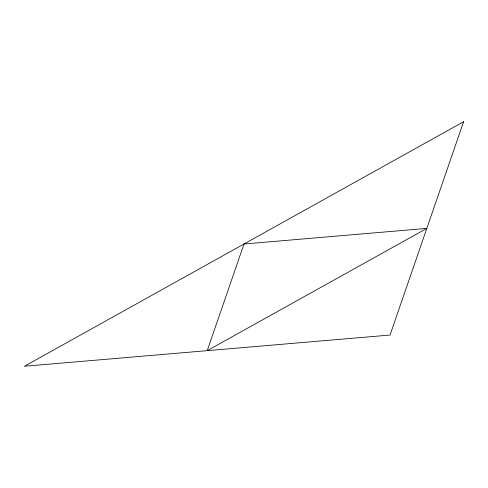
<?xml version="1.0" encoding="UTF-8"?>
<svg xmlns="http://www.w3.org/2000/svg" width="488" height="488" viewBox="0 0 488 488"><rect width="100%" height="100%" fill="white"/><g stroke="black" fill="none" stroke-linecap="round" stroke-linejoin="round"><path stroke-width="0.73" d="M244 244L207.223 350.652L426.823 228.39L244 244M463.6 121.732L390.04 335.043L24.4 366.268L463.6 121.732"/></g></svg>
